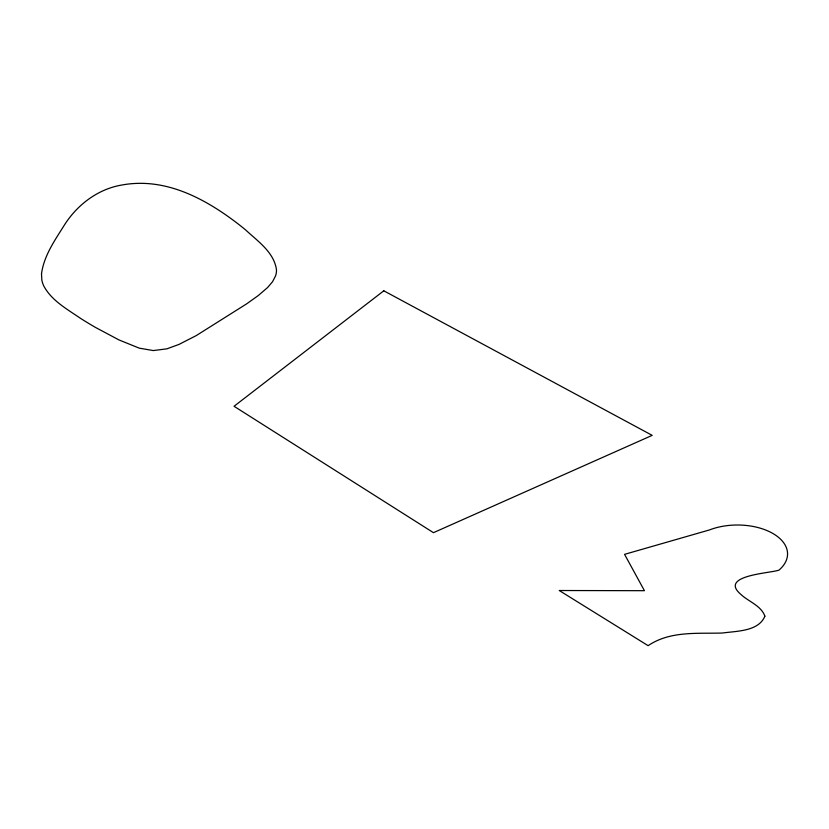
<?xml version="1.0" encoding="UTF-8"?>
<svg xmlns="http://www.w3.org/2000/svg" width="829" height="829" viewBox="0 0 829 829"><rect width="100%" height="100%" fill="white"/><g stroke="black" fill="none" stroke-linecap="round" stroke-linejoin="round"><path stroke-width="1.24" d="M41.502 273.839L41.833 279.974A65.792 37.989 0 0 0 43.699 285.818C51.533 300.637 67.025 309.072 80.361 318.253A464.126 267.964 0 0 0 95.594 327.486L119.003 339.942L139.262 348.149L153.282 350.563L166.909 348.833L178.971 344.429L196.286 335.569L246.617 303.87L258.296 295.538L267.57 287.559L272.554 281.705L275.56 275.87A50.3 29.036 0 0 0 276.492 269.943C274.192 252.285 257.653 241.177 245.581 229.892A385.796 222.742 0 0 0 233.954 220.773C205.872 199.872 172.546 182.028 136.536 183.406A59.025 34.082 0 0 0 122.36 184.94C98.651 188.743 78.164 204.007 65.159 223.84C55.481 239.394 43.968 255.239 41.502 273.839M764.887 616.165C758.618 631.563 736.598 631.004 722.411 633.024C697.251 633.802 670.226 630.703 648.112 645.667L559.243 590.517L644.434 590.694L624.569 554.352L709.479 529.938A50.092 28.922 0 0 1 772.908 533.493A50.092 28.922 0 0 1 778.98 570.114C770.804 573.254 718.816 575.243 740.515 594.082C748.266 601.585 761.053 605.439 764.887 616.165M383.806 290.803L234.047 406.272L433.463 532.674L652.195 435.36L383.806 290.803"/></g></svg>
